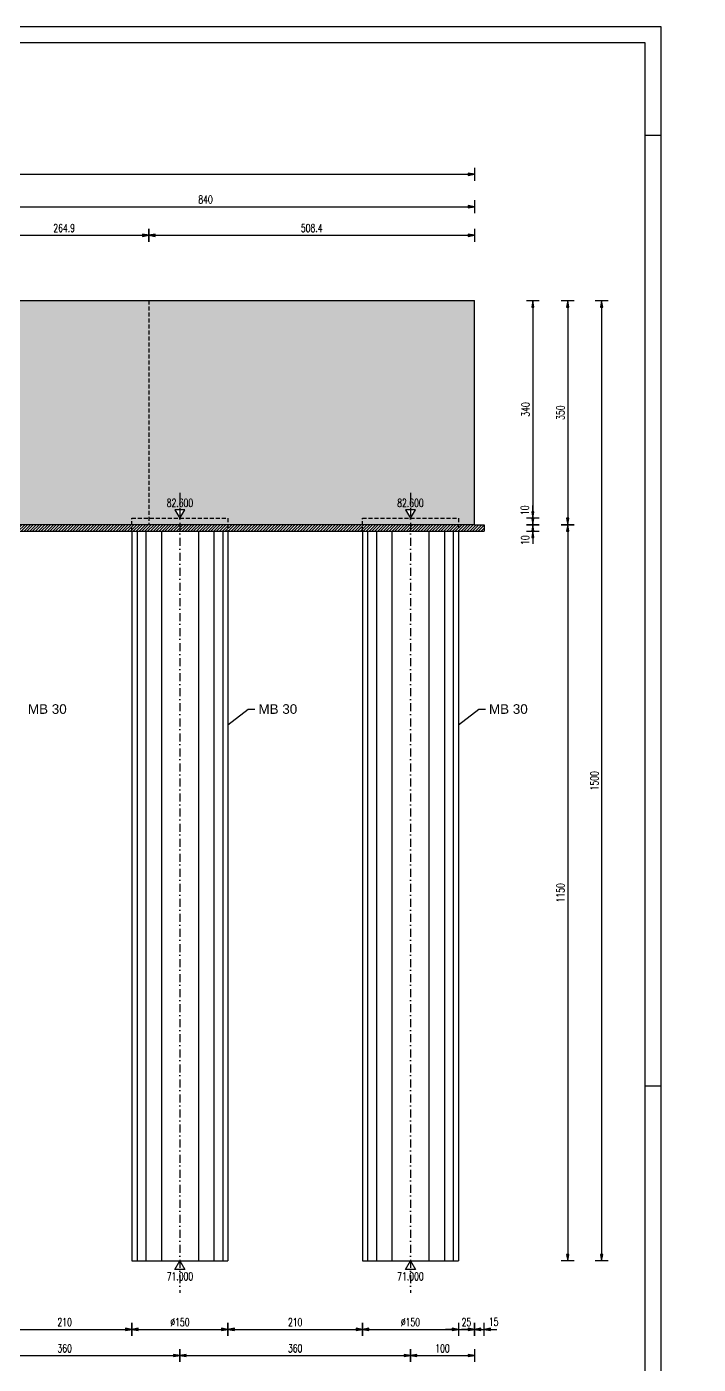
# Model space of a CAD drawing. Extents: x 729 to 13755, y 65128 to 68267.
# Drawn here: x 7744 to 8793, y 66178 to 68267 of the extents above; entities that cross this region are included whole.
import ezdxf
from ezdxf.enums import TextEntityAlignment as Align

# ---------------------------------------------------------------- set-up
doc = ezdxf.new("R2010")
doc.units = 0
doc.header["$LTSCALE"] = 50
doc.header["$PDMODE"] = 34
doc.header["$PDSIZE"] = 5
doc.linetypes.add('CENTER', pattern=[0.47, 0.25, -0.1, 0.02, -0.1])
doc.linetypes.add('HIDDEN2', pattern=[0.1875, 0.125, -0.0625])
doc.layers.get('DEFPOINTS').update_dxf_attribs({"linetype": 'CONTINUOUS'})
for name, color, linetype in [('BETON', 7, 'CONTINUOUS'), ('BETON tan', 40, 'CONTINUOUS'), ('FILE', 8, 'CONTINUOUS'), ('KOTE', 4, 'CONTINUOUS'), ('NEVIDLJIVO', 9, 'HIDDEN2'), ('OSI', 2, 'CENTER'), ('POM', 9, 'CONTINUOUS'), ('TANKO', 8, 'CONTINUOUS'), ('TEKST', 7, 'CONTINUOUS')]:
    doc.layers.add(name, color=color, linetype=linetype)
doc.styles.add('KOTE', font='romans.shx', dxfattribs={"width": 0.7})
doc.styles.add('NASLOV', font='ARIAL.TTF')
doc.dimstyles.new('M50', dxfattribs={"dimscale": 100, "dimtxt": 0.125, "dimasz": 0.1, "dimexe": 0.4, "dimexo": 2, "dimgap": 0.05, "dimtad": 1, "dimdec": 1, "dimrnd": 0.01, "dimdsep": 46, "dimtxsty": 'KOTE', "dimblk1": 'S', "dimblk2": 'S', "dimsah": 1, "dimcen": 0.4, "dimdle": 0.4, "dimse1": 1, "dimse2": 1, "dimclrd": 8, "dimclre": 251, "dimclrt": 4, "dimadec": 0, "dimazin": 0, "dimtfac": 1, "dimtdec": 1, "dimtmove": 2, "dimatfit": 3, "dimldrblk": 'S', "dimfxl": 0, "dimtvp": 1, "dimtolj": 1, "dimtzin": 4, "dimarcsym": 0})

# ---------------------------------------------------------------- blocks, each defined once
blk = doc.blocks.new('S')
at = {"layer": 'KOTE', "color": 9}
blk.add_line((0, 1), (0, -1), dxfattribs=at)
blk.add_lwpolyline([(-1, 0.17), (-1, -0.17), (0, 0)], close=True, dxfattribs=at)
at = {"layer": 'KOTE', "color": 9, "linetype": 'ByBlock'}
blk.add_solid([(-1, 0.17), (-1, -0.17), (0, 0)], dxfattribs=at)
blk = doc.blocks.new('*D1166')
at = {"layer": 'BETON tan', "color": 8, "lineweight": -2}
for p, q in [((9356.7, 67561.2), (9356.7, 67571.2)), ((9356.7, 67551.2), (9356.7, 67525.2)), ((9356.7, 67515.2), (9356.7, 67505.2))]:
    blk.add_line(p, q, dxfattribs=at)
at = {"layer": 'DEFPOINTS', "color": 0}
for p in [(9393.2, 67551.2), (9356.7, 67525.2), (9393.2, 67525.2), (3893.9, 67489.4), (5843.9, 67489.4), (5843.9, 66104.6)]:
    blk.add_point(p, dxfattribs=at)
at = {"layer": 'KOTE', "color": 8, "lineweight": -2}
blk.add_line((3903.9, 66104.6), (5833.9, 66104.6), dxfattribs=at)
at = {"layer": 'BETON tan', "color": 8, "lineweight": -2, "xscale": 10, "yscale": 10, "zscale": 10}
for p, rotation in [((9356.7, 67551.2), 270), ((9356.7, 67525.2), 90)]:
    blk.add_blockref('S', p, dxfattribs=dict(at, rotation=rotation))
at = {"layer": 'KOTE', "color": 8, "lineweight": -2, "xscale": 10, "yscale": 10, "zscale": 10, "rotation": 180}
blk.add_blockref('S', (3893.9, 66104.6), dxfattribs=at)
at = {"layer": 'KOTE', "color": 8, "lineweight": -2, "xscale": 10, "yscale": 10, "zscale": 10}
blk.add_blockref('S', (5843.9, 66104.6), dxfattribs=at)
at = {"layer": 'BETON tan', "color": 4, "insert": (9345.5, 67538.2), "char_height": 12.5, "attachment_point": 5, "rotation": 90, "style": 'KOTE'}
blk.add_mtext('\\A1;26', dxfattribs=at)
at = {"layer": 'KOTE', "color": 4, "insert": (4868.9, 66115.8), "char_height": 12.5, "attachment_point": 5, "style": 'KOTE'}
blk.add_mtext('\\A1;1950', dxfattribs=at)
blk = doc.blocks.new('*D1168')
at = {"layer": 'BETON tan', "color": 8, "lineweight": -2}
for p, q in [((9883.2, 67561.2), (9883.2, 67571.2)), ((9883.2, 67551.2), (9883.2, 67525.2)), ((9883.2, 67515.2), (9883.2, 67505.2))]:
    blk.add_line(p, q, dxfattribs=at)
at = {"layer": 'DEFPOINTS', "color": 0}
for p in [(9883.2, 67551.2), (9883.2, 67525.2), (9883.2, 67525.2), (2460.8, 67128.8, 0), (2460.8, 67096.7), (2465.8, 66986.8, 0)]:
    blk.add_point(p, dxfattribs=at)
at = {"layer": 'KOTE', "color": 8, "lineweight": -2}
for p, q in [((2450.8, 67096.7), (2440.8, 67096.7)), ((2465.8, 67096.7), (2460.8, 67096.7)), ((2475.8, 67096.7), (2485.8, 67096.7))]:
    blk.add_line(p, q, dxfattribs=at)
at = {"layer": 'BETON tan', "color": 8, "lineweight": -2, "xscale": 10, "yscale": 10, "zscale": 10}
for p, rotation in [((9883.2, 67551.2), 270), ((9883.2, 67525.2), 90)]:
    blk.add_blockref('S', p, dxfattribs=dict(at, rotation=rotation))
at = {"layer": 'KOTE', "color": 8, "lineweight": -2, "xscale": 10, "yscale": 10, "zscale": 10}
for p, rotation in [((2460.8, 67096.7), 359.999999999974), ((2465.8, 67096.7), 179.9999999999739)]:
    blk.add_blockref('S', p, dxfattribs=dict(at, rotation=rotation))
at = {"layer": 'BETON tan', "color": 4, "insert": (9872, 67538.2), "char_height": 12.5, "attachment_point": 5, "rotation": 90, "style": 'KOTE'}
blk.add_mtext('\\A1;26', dxfattribs=at)
at = {"layer": 'KOTE', "color": 4, "insert": (2453.3, 67112.9), "char_height": 12.5, "attachment_point": 5, "style": 'KOTE'}
blk.add_mtext('\\A1;5', dxfattribs=at)
blk = doc.blocks.new('*D1169')
at = {"layer": 'BETON tan', "color": 8, "lineweight": -2}
for p, q in [((9473.2, 67561.2), (9473.2, 67571.2)), ((9473.2, 67551.2), (9473.2, 67525.2)), ((9473.2, 67515.2), (9473.2, 67505.2))]:
    blk.add_line(p, q, dxfattribs=at)
at = {"layer": 'DEFPOINTS', "color": 0}
for p in [(9473.2, 67551.2), (9473.2, 67525.2), (9473.2, 67525.2), (2465.8, 66368.8, 0), (2460.8, 66258.9), (2460.8, 66226.8, 0)]:
    blk.add_point(p, dxfattribs=at)
at = {"layer": 'KOTE', "color": 8, "lineweight": -2}
for p, q in [((2450.8, 66258.9), (2440.8, 66258.9)), ((2465.8, 66258.9), (2460.8, 66258.9)), ((2475.8, 66258.9), (2485.8, 66258.9))]:
    blk.add_line(p, q, dxfattribs=at)
at = {"layer": 'BETON tan', "color": 8, "lineweight": -2, "xscale": 10, "yscale": 10, "zscale": 10}
for p, rotation in [((9473.2, 67551.2), 270), ((9473.2, 67525.2), 90)]:
    blk.add_blockref('S', p, dxfattribs=dict(at, rotation=rotation))
at = {"layer": 'KOTE', "color": 8, "lineweight": -2, "xscale": 10, "yscale": 10, "zscale": 10}
blk.add_blockref('S', (2460.8, 66258.9), dxfattribs=at)
at = {"layer": 'KOTE', "color": 8, "lineweight": -2, "xscale": 10, "yscale": 10, "zscale": 10, "rotation": 180}
blk.add_blockref('S', (2465.8, 66258.9), dxfattribs=at)
at = {"layer": 'BETON tan', "color": 4, "insert": (9462, 67538.2), "char_height": 12.5, "attachment_point": 5, "rotation": 90, "style": 'KOTE'}
blk.add_mtext('\\A1;26', dxfattribs=at)
at = {"layer": 'KOTE', "color": 4, "insert": (2453.3, 66270.5), "char_height": 12.5, "attachment_point": 5, "style": 'KOTE'}
blk.add_mtext('\\A1;5', dxfattribs=at)
blk = doc.blocks.new('*D1170')
at = {"layer": 'BETON tan', "color": 8, "lineweight": -2}
for p, q in [((11438.1, 67561.2), (11438.1, 67571.2)), ((11438.1, 67551.2), (11438.1, 67525.2)), ((11438.1, 67515.2), (11438.1, 67505.2))]:
    blk.add_line(p, q, dxfattribs=at)
at = {"layer": 'DEFPOINTS', "color": 0}
for p in [(11438.1, 67551.2), (11438.1, 67525.2), (11438.1, 67525.2), (4328.9, 66289.4, 0), (4343.9, 66289.4, 0), (4343.9, 66272.1)]:
    blk.add_point(p, dxfattribs=at)
at = {"layer": 'TANKO', "color": 8, "lineweight": -2}
for p, q in [((4318.9, 66272.1), (4308.9, 66272.1)), ((4328.9, 66272.1), (4343.9, 66272.1)), ((4353.9, 66272.1), (4363.9, 66272.1))]:
    blk.add_line(p, q, dxfattribs=at)
at = {"layer": 'BETON tan', "color": 8, "lineweight": -2, "xscale": 10, "yscale": 10, "zscale": 10}
for p, rotation in [((11438.1, 67551.2), 270), ((11438.1, 67525.2), 90)]:
    blk.add_blockref('S', p, dxfattribs=dict(at, rotation=rotation))
at = {"layer": 'TANKO', "color": 8, "lineweight": -2, "xscale": 10, "yscale": 10, "zscale": 10}
blk.add_blockref('S', (4328.9, 66272.1), dxfattribs=at)
at = {"layer": 'TANKO', "color": 8, "lineweight": -2, "xscale": 10, "yscale": 10, "zscale": 10, "rotation": 180}
blk.add_blockref('S', (4343.9, 66272.1), dxfattribs=at)
at = {"layer": 'BETON tan', "color": 4, "insert": (11426.8, 67538.2), "char_height": 12.5, "attachment_point": 5, "rotation": 90, "style": 'KOTE'}
blk.add_mtext('\\A1;26', dxfattribs=at)
at = {"layer": 'TANKO', "color": 4, "insert": (4308.7, 66287.2), "char_height": 12.5, "attachment_point": 5, "style": 'KOTE'}
blk.add_mtext('\\A1;15', dxfattribs=at)
blk = doc.blocks.new('*D1192')
at = {"layer": 'DEFPOINTS', "color": 0}
for p in [(8443.5, 68036.7), (6403.5, 67839.4), (8443.5, 67839.4)]:
    blk.add_point(p, dxfattribs=at)
at = {"layer": 'POM', "color": 8, "lineweight": -2}
blk.add_line((6413.5, 68036.7), (8433.5, 68036.7), dxfattribs=at)
at = {"layer": 'POM', "color": 8, "lineweight": -2, "xscale": 10, "yscale": 10, "zscale": 10, "rotation": 180}
blk.add_blockref('S', (6403.5, 68036.7), dxfattribs=at)
at = {"layer": 'POM', "color": 8, "lineweight": -2, "xscale": 10, "yscale": 10, "zscale": 10}
blk.add_blockref('S', (8443.5, 68036.7), dxfattribs=at)
at = {"layer": 'POM', "color": 4, "insert": (7423.5, 68047.9), "char_height": 12.5, "attachment_point": 5, "style": 'KOTE'}
blk.add_mtext('\\A1;2040', dxfattribs=at)
blk = doc.blocks.new('*D1201')
at = {"layer": 'DEFPOINTS', "color": 0}
for p in [(8443.5, 67986.1), (7603.5, 67839.4, 0), (8443.5, 67839.4, 0)]:
    blk.add_point(p, dxfattribs=at)
at = {"layer": 'TANKO', "color": 8, "lineweight": -2}
blk.add_line((7613.5, 67986.1), (8433.5, 67986.1), dxfattribs=at)
at = {"layer": 'TANKO', "color": 8, "lineweight": -2, "xscale": 10, "yscale": 10, "zscale": 10, "rotation": 180}
blk.add_blockref('S', (7603.5, 67986.1), dxfattribs=at)
at = {"layer": 'TANKO', "color": 8, "lineweight": -2, "xscale": 10, "yscale": 10, "zscale": 10}
blk.add_blockref('S', (8443.5, 67986.1), dxfattribs=at)
at = {"layer": 'TANKO', "color": 4, "insert": (8023.5, 67997.4), "char_height": 12.5, "attachment_point": 5, "style": 'KOTE'}
blk.add_mtext('\\A1;840', dxfattribs=at)
blk = doc.blocks.new('*D1202')
at = {"layer": 'BETON tan', "color": 8, "lineweight": -2}
blk.add_line((7945.1, 67941.5), (8433.5, 67941.5), dxfattribs=at)
at = {"layer": 'DEFPOINTS', "color": 0}
for p in [(8443.5, 67941.5), (7935.1, 67839.4, 0), (8443.5, 67839.4, 0)]:
    blk.add_point(p, dxfattribs=at)
at = {"layer": 'BETON tan', "color": 8, "lineweight": -2, "xscale": 10, "yscale": 10, "zscale": 10, "rotation": 180}
blk.add_blockref('S', (7935.1, 67941.5), dxfattribs=at)
at = {"layer": 'BETON tan', "color": 8, "lineweight": -2, "xscale": 10, "yscale": 10, "zscale": 10}
blk.add_blockref('S', (8443.5, 67941.5), dxfattribs=at)
at = {"layer": 'BETON tan', "color": 4, "insert": (8189.3, 67952.8), "char_height": 12.5, "attachment_point": 5, "style": 'KOTE'}
blk.add_mtext('\\A1;508.4', dxfattribs=at)
blk = doc.blocks.new('*D1204')
at = {"layer": 'BETON tan', "color": 8, "lineweight": -2}
blk.add_line((7680.2, 67941.5), (7925.1, 67941.5), dxfattribs=at)
at = {"layer": 'DEFPOINTS', "color": 0}
for p in [(7935.1, 67941.5), (7670.2, 67839.4), (7935.1, 67839.4)]:
    blk.add_point(p, dxfattribs=at)
at = {"layer": 'BETON tan', "color": 8, "lineweight": -2, "xscale": 10, "yscale": 10, "zscale": 10, "rotation": 180}
blk.add_blockref('S', (7670.2, 67941.5), dxfattribs=at)
at = {"layer": 'BETON tan', "color": 8, "lineweight": -2, "xscale": 10, "yscale": 10, "zscale": 10}
blk.add_blockref('S', (7935.1, 67941.5), dxfattribs=at)
at = {"layer": 'BETON tan', "color": 4, "insert": (7802.7, 67952.8), "char_height": 12.5, "attachment_point": 5, "style": 'KOTE'}
blk.add_mtext('\\A1;264.9', dxfattribs=at)
blk = doc.blocks.new('*D1207')
at = {"layer": 'DEFPOINTS', "color": 0}
for p in [(8443.5, 67839.4), (8418.5, 67499.4, 0), (8534.6, 67499.4)]:
    blk.add_point(p, dxfattribs=at)
at = {"layer": 'POM', "color": 8, "lineweight": -2}
blk.add_line((8534.6, 67829.4), (8534.6, 67509.4), dxfattribs=at)
at = {"layer": 'POM', "color": 8, "lineweight": -2, "xscale": 10, "yscale": 10, "zscale": 10}
for p, rotation in [((8534.6, 67839.4), 90), ((8534.6, 67499.4), 270)]:
    blk.add_blockref('S', p, dxfattribs=dict(at, rotation=rotation))
at = {"layer": 'POM', "color": 4, "insert": (8523.3, 67669.4), "char_height": 12.5, "attachment_point": 5, "rotation": 90, "style": 'KOTE'}
blk.add_mtext('\\A1;340', dxfattribs=at)
blk = doc.blocks.new('*D1208')
at = {"layer": 'DEFPOINTS', "color": 0}
for p in [(8418.5, 67499.4, 0), (8458.5, 67489.4), (8534.6, 67489.4)]:
    blk.add_point(p, dxfattribs=at)
at = {"layer": 'TANKO', "color": 8, "lineweight": -2}
for p, q in [((8534.6, 67509.4), (8534.6, 67519.4)), ((8534.6, 67499.4), (8534.6, 67489.4)), ((8534.6, 67479.4), (8534.6, 67469.4))]:
    blk.add_line(p, q, dxfattribs=at)
at = {"layer": 'TANKO', "color": 8, "lineweight": -2, "xscale": 10, "yscale": 10, "zscale": 10}
for p, rotation in [((8534.6, 67499.4), 270), ((8534.6, 67489.4), 90)]:
    blk.add_blockref('S', p, dxfattribs=dict(at, rotation=rotation))
at = {"layer": 'TANKO', "color": 4, "insert": (8522.2, 67511.9), "char_height": 12.5, "attachment_point": 5, "rotation": 90, "style": 'KOTE'}
blk.add_mtext('\\A1;10', dxfattribs=at)
blk = doc.blocks.new('*D1209')
at = {"layer": 'DEFPOINTS', "color": 0}
for p in [(8443.5, 67839.4), (8458.5, 67489.4), (8589.1, 67489.4)]:
    blk.add_point(p, dxfattribs=at)
at = {"layer": 'TANKO', "color": 8, "lineweight": -2}
blk.add_line((8589.1, 67829.4), (8589.1, 67499.4), dxfattribs=at)
at = {"layer": 'TANKO', "color": 8, "lineweight": -2, "xscale": 10, "yscale": 10, "zscale": 10}
for p, rotation in [((8589.1, 67839.4), 90), ((8589.1, 67489.4), 270)]:
    blk.add_blockref('S', p, dxfattribs=dict(at, rotation=rotation))
at = {"layer": 'TANKO', "color": 4, "insert": (8577.9, 67664.4), "char_height": 12.5, "attachment_point": 5, "rotation": 90, "style": 'KOTE'}
blk.add_mtext('\\A1;350', dxfattribs=at)
blk = doc.blocks.new('*D1210')
at = {"layer": 'DEFPOINTS', "color": 0}
for p in [(8458.5, 67489.4), (8418.5, 66339.4, 0), (8589.1, 66339.4)]:
    blk.add_point(p, dxfattribs=at)
at = {"layer": 'TANKO', "color": 8, "lineweight": -2}
blk.add_line((8589.1, 67479.4), (8589.1, 66349.4), dxfattribs=at)
at = {"layer": 'TANKO', "color": 8, "lineweight": -2, "xscale": 10, "yscale": 10, "zscale": 10}
for p, rotation in [((8589.1, 67489.4), 90), ((8589.1, 66339.4), 270)]:
    blk.add_blockref('S', p, dxfattribs=dict(at, rotation=rotation))
at = {"layer": 'TANKO', "color": 4, "insert": (8577.9, 66914.4), "char_height": 12.5, "attachment_point": 5, "rotation": 90, "style": 'KOTE'}
blk.add_mtext('\\A1;1150', dxfattribs=at)
blk = doc.blocks.new('*D1211')
at = {"layer": 'DEFPOINTS', "color": 0}
for p in [(8443.5, 67839.4), (8418.5, 66339.4, 0), (8642.1, 66339.4)]:
    blk.add_point(p, dxfattribs=at)
at = {"layer": 'TANKO', "color": 8, "lineweight": -2}
blk.add_line((8642.1, 67829.4), (8642.1, 66349.4), dxfattribs=at)
at = {"layer": 'TANKO', "color": 8, "lineweight": -2, "xscale": 10, "yscale": 10, "zscale": 10}
for p, rotation in [((8642.1, 67839.4), 90), ((8642.1, 66339.4), 270)]:
    blk.add_blockref('S', p, dxfattribs=dict(at, rotation=rotation))
at = {"layer": 'TANKO', "color": 4, "insert": (8630.9, 67089.4), "char_height": 12.5, "attachment_point": 5, "rotation": 90, "style": 'KOTE'}
blk.add_mtext('\\A1;1500', dxfattribs=at)
blk = doc.blocks.new('*D1212')
at = {"layer": 'DEFPOINTS', "color": 0}
for p in [(8458.5, 67489.4), (8458.5, 67479.4), (8534.6, 67479.4)]:
    blk.add_point(p, dxfattribs=at)
at = {"layer": 'TANKO', "color": 8, "lineweight": -2}
for p, q in [((8534.6, 67499.4), (8534.6, 67509.4)), ((8534.6, 67489.4), (8534.6, 67479.4)), ((8534.6, 67469.4), (8534.6, 67459.4))]:
    blk.add_line(p, q, dxfattribs=at)
at = {"layer": 'TANKO', "color": 8, "lineweight": -2, "xscale": 10, "yscale": 10, "zscale": 10}
for p, rotation in [((8534.6, 67489.4), 270), ((8534.6, 67479.4), 90)]:
    blk.add_blockref('S', p, dxfattribs=dict(at, rotation=rotation))
at = {"layer": 'TANKO', "color": 4, "insert": (8522.7, 67465.3), "char_height": 12.5, "attachment_point": 5, "rotation": 90, "style": 'KOTE'}
blk.add_mtext('\\A1;10', dxfattribs=at)
blk = doc.blocks.new('*D1228')
at = {"layer": 'DEFPOINTS', "color": 0}
for p in [(7698.5, 66339.4, 0), (7908.5, 66339.4, 0), (7908.5, 66232.5)]:
    blk.add_point(p, dxfattribs=at)
at = {"layer": 'TANKO', "color": 8, "lineweight": -2}
blk.add_line((7708.5, 66232.5), (7898.5, 66232.5), dxfattribs=at)
at = {"layer": 'TANKO', "color": 8, "lineweight": -2, "xscale": 10, "yscale": 10, "zscale": 10, "rotation": 180}
blk.add_blockref('S', (7698.5, 66232.5), dxfattribs=at)
at = {"layer": 'TANKO', "color": 8, "lineweight": -2, "xscale": 10, "yscale": 10, "zscale": 10}
blk.add_blockref('S', (7908.5, 66232.5), dxfattribs=at)
at = {"layer": 'TANKO', "color": 4, "insert": (7803.5, 66243.8), "char_height": 12.5, "attachment_point": 5, "style": 'KOTE'}
blk.add_mtext('\\A1;210', dxfattribs=at)
blk = doc.blocks.new('*D1229')
at = {"layer": 'DEFPOINTS', "color": 0}
for p in [(7908.5, 66339.4, 0), (8058.5, 66339.4, 0), (8058.5, 66232.5)]:
    blk.add_point(p, dxfattribs=at)
at = {"layer": 'TANKO', "color": 8, "lineweight": -2}
blk.add_line((7918.5, 66232.5), (8048.5, 66232.5), dxfattribs=at)
at = {"layer": 'TANKO', "color": 8, "lineweight": -2, "xscale": 10, "yscale": 10, "zscale": 10, "rotation": 180}
blk.add_blockref('S', (7908.5, 66232.5), dxfattribs=at)
at = {"layer": 'TANKO', "color": 8, "lineweight": -2, "xscale": 10, "yscale": 10, "zscale": 10}
blk.add_blockref('S', (8058.5, 66232.5), dxfattribs=at)
at = {"layer": 'TANKO', "color": 4, "insert": (7983.5, 66243.8), "char_height": 12.5, "attachment_point": 5, "style": 'KOTE'}
blk.add_mtext('\\A1;%%c150', dxfattribs=at)
blk = doc.blocks.new('*D1230')
at = {"layer": 'DEFPOINTS', "color": 0}
for p in [(8058.5, 66339.4, 0), (8268.5, 66339.4, 0), (8268.5, 66232.5)]:
    blk.add_point(p, dxfattribs=at)
at = {"layer": 'TANKO', "color": 8, "lineweight": -2}
blk.add_line((8068.5, 66232.5), (8258.5, 66232.5), dxfattribs=at)
at = {"layer": 'TANKO', "color": 8, "lineweight": -2, "xscale": 10, "yscale": 10, "zscale": 10, "rotation": 180}
blk.add_blockref('S', (8058.5, 66232.5), dxfattribs=at)
at = {"layer": 'TANKO', "color": 8, "lineweight": -2, "xscale": 10, "yscale": 10, "zscale": 10}
blk.add_blockref('S', (8268.5, 66232.5), dxfattribs=at)
at = {"layer": 'TANKO', "color": 4, "insert": (8163.5, 66243.8), "char_height": 12.5, "attachment_point": 5, "style": 'KOTE'}
blk.add_mtext('\\A1;210', dxfattribs=at)
blk = doc.blocks.new('*D1231')
at = {"layer": 'DEFPOINTS', "color": 0}
for p in [(8268.5, 66339.4, 0), (8418.5, 66339.4, 0), (8418.5, 66232.5)]:
    blk.add_point(p, dxfattribs=at)
at = {"layer": 'TANKO', "color": 8, "lineweight": -2}
blk.add_line((8278.5, 66232.5), (8408.5, 66232.5), dxfattribs=at)
at = {"layer": 'TANKO', "color": 8, "lineweight": -2, "xscale": 10, "yscale": 10, "zscale": 10, "rotation": 180}
blk.add_blockref('S', (8268.5, 66232.5), dxfattribs=at)
at = {"layer": 'TANKO', "color": 8, "lineweight": -2, "xscale": 10, "yscale": 10, "zscale": 10}
blk.add_blockref('S', (8418.5, 66232.5), dxfattribs=at)
at = {"layer": 'TANKO', "color": 4, "insert": (8343.5, 66243.8), "char_height": 12.5, "attachment_point": 5, "style": 'KOTE'}
blk.add_mtext('\\A1;%%c150', dxfattribs=at)
blk = doc.blocks.new('*D1232')
at = {"layer": 'DEFPOINTS', "color": 0}
for p in [(8443.5, 67489.4), (8418.5, 66339.4, 0), (8443.5, 66232.5)]:
    blk.add_point(p, dxfattribs=at)
at = {"layer": 'TANKO', "color": 8, "lineweight": -2}
for p, q in [((8408.5, 66232.5), (8398.5, 66232.5)), ((8418.5, 66232.5), (8443.5, 66232.5)), ((8453.5, 66232.5), (8463.5, 66232.5))]:
    blk.add_line(p, q, dxfattribs=at)
at = {"layer": 'TANKO', "color": 8, "lineweight": -2, "xscale": 10, "yscale": 10, "zscale": 10}
blk.add_blockref('S', (8418.5, 66232.5), dxfattribs=at)
at = {"layer": 'TANKO', "color": 8, "lineweight": -2, "xscale": 10, "yscale": 10, "zscale": 10, "rotation": 180}
blk.add_blockref('S', (8443.5, 66232.5), dxfattribs=at)
at = {"layer": 'TANKO', "color": 4, "insert": (8431, 66243.8), "char_height": 12.5, "attachment_point": 5, "style": 'KOTE'}
blk.add_mtext('\\A1;25', dxfattribs=at)
blk = doc.blocks.new('*D1233')
at = {"layer": 'DEFPOINTS', "color": 0}
for p in [(8443.5, 67489.4), (8458.5, 67479.4), (8458.5, 66232.5)]:
    blk.add_point(p, dxfattribs=at)
at = {"layer": 'TANKO', "color": 8, "lineweight": -2}
for p, q in [((8433.5, 66232.5), (8423.5, 66232.5)), ((8443.5, 66232.5), (8458.5, 66232.5)), ((8468.5, 66232.5), (8478.5, 66232.5))]:
    blk.add_line(p, q, dxfattribs=at)
at = {"layer": 'TANKO', "color": 8, "lineweight": -2, "xscale": 10, "yscale": 10, "zscale": 10}
blk.add_blockref('S', (8443.5, 66232.5), dxfattribs=at)
at = {"layer": 'TANKO', "color": 8, "lineweight": -2, "xscale": 10, "yscale": 10, "zscale": 10, "rotation": 180}
blk.add_blockref('S', (8458.5, 66232.5), dxfattribs=at)
at = {"layer": 'TANKO', "color": 4, "insert": (8473.5, 66244.4), "char_height": 12.5, "attachment_point": 5, "style": 'KOTE'}
blk.add_mtext('\\A1;15', dxfattribs=at)
blk = doc.blocks.new('*D1238')
at = {"layer": 'DEFPOINTS', "color": 0}
for p in [(7623.5, 66289.4, 0), (7983.5, 66289.4, 0), (7983.5, 66191.7)]:
    blk.add_point(p, dxfattribs=at)
at = {"layer": 'TANKO', "color": 8, "lineweight": -2}
blk.add_line((7633.5, 66191.7), (7973.5, 66191.7), dxfattribs=at)
at = {"layer": 'TANKO', "color": 8, "lineweight": -2, "xscale": 10, "yscale": 10, "zscale": 10, "rotation": 180}
blk.add_blockref('S', (7623.5, 66191.7), dxfattribs=at)
at = {"layer": 'TANKO', "color": 8, "lineweight": -2, "xscale": 10, "yscale": 10, "zscale": 10}
blk.add_blockref('S', (7983.5, 66191.7), dxfattribs=at)
at = {"layer": 'TANKO', "color": 4, "insert": (7803.5, 66202.9), "char_height": 12.5, "attachment_point": 5, "style": 'KOTE'}
blk.add_mtext('\\A1;360', dxfattribs=at)
blk = doc.blocks.new('*D1239')
at = {"layer": 'DEFPOINTS', "color": 0}
for p in [(7983.5, 66289.4, 0), (8343.5, 66289.4, 0), (8343.5, 66191.7)]:
    blk.add_point(p, dxfattribs=at)
at = {"layer": 'TANKO', "color": 8, "lineweight": -2}
blk.add_line((7993.5, 66191.7), (8333.5, 66191.7), dxfattribs=at)
at = {"layer": 'TANKO', "color": 8, "lineweight": -2, "xscale": 10, "yscale": 10, "zscale": 10, "rotation": 180}
blk.add_blockref('S', (7983.5, 66191.7), dxfattribs=at)
at = {"layer": 'TANKO', "color": 8, "lineweight": -2, "xscale": 10, "yscale": 10, "zscale": 10}
blk.add_blockref('S', (8343.5, 66191.7), dxfattribs=at)
at = {"layer": 'TANKO', "color": 4, "insert": (8163.5, 66202.9), "char_height": 12.5, "attachment_point": 5, "style": 'KOTE'}
blk.add_mtext('\\A1;360', dxfattribs=at)
blk = doc.blocks.new('*D1240')
at = {"layer": 'DEFPOINTS', "color": 0}
for p in [(8443.5, 67489.4), (8343.5, 66289.4, 0), (8443.5, 66191.7)]:
    blk.add_point(p, dxfattribs=at)
at = {"layer": 'TANKO', "color": 8, "lineweight": -2}
blk.add_line((8353.5, 66191.7), (8433.5, 66191.7), dxfattribs=at)
at = {"layer": 'TANKO', "color": 8, "lineweight": -2, "xscale": 10, "yscale": 10, "zscale": 10, "rotation": 180}
blk.add_blockref('S', (8343.5, 66191.7), dxfattribs=at)
at = {"layer": 'TANKO', "color": 8, "lineweight": -2, "xscale": 10, "yscale": 10, "zscale": 10}
blk.add_blockref('S', (8443.5, 66191.7), dxfattribs=at)
at = {"layer": 'TANKO', "color": 4, "insert": (8393.5, 66202.9), "char_height": 12.5, "attachment_point": 5, "style": 'KOTE'}
blk.add_mtext('\\A1;100', dxfattribs=at)
blk = doc.blocks.new('*D1241')
at = {"layer": 'DEFPOINTS', "color": 0}
for p in [(6403.5, 67489.4), (8443.5, 67489.4), (8443.5, 66104.6)]:
    blk.add_point(p, dxfattribs=at)
at = {"layer": 'TANKO', "color": 8, "lineweight": -2}
blk.add_line((6413.5, 66104.6), (8433.5, 66104.6), dxfattribs=at)
at = {"layer": 'TANKO', "color": 8, "lineweight": -2, "xscale": 10, "yscale": 10, "zscale": 10, "rotation": 180}
blk.add_blockref('S', (6403.5, 66104.6), dxfattribs=at)
at = {"layer": 'TANKO', "color": 8, "lineweight": -2, "xscale": 10, "yscale": 10, "zscale": 10}
blk.add_blockref('S', (8443.5, 66104.6), dxfattribs=at)
at = {"layer": 'TANKO', "color": 4, "insert": (7423.5, 66115.8), "char_height": 12.5, "attachment_point": 5, "style": 'KOTE'}
blk.add_mtext('\\A1;2040', dxfattribs=at)
blk = doc.blocks.new('*D1243')
at = {"layer": 'DEFPOINTS', "color": 0}
for p in [(8443.5, 67489.4), (7423.5, 67429.4), (8443.5, 66148.1)]:
    blk.add_point(p, dxfattribs=at)
at = {"layer": 'TANKO', "color": 8, "lineweight": -2}
blk.add_line((7433.5, 66148.1), (8433.5, 66148.1), dxfattribs=at)
at = {"layer": 'TANKO', "color": 8, "lineweight": -2, "xscale": 10, "yscale": 10, "zscale": 10, "rotation": 180}
blk.add_blockref('S', (7423.5, 66148.1), dxfattribs=at)
at = {"layer": 'TANKO', "color": 8, "lineweight": -2, "xscale": 10, "yscale": 10, "zscale": 10}
blk.add_blockref('S', (8443.5, 66148.1), dxfattribs=at)
at = {"layer": 'TANKO', "color": 4, "insert": (7933.5, 66159.4), "char_height": 12.5, "attachment_point": 5, "style": 'KOTE'}
blk.add_mtext('\\A1;1020', dxfattribs=at)
blk = doc.blocks.new('dKOT')
at = {"layer": 'TANKO'}
blk.add_lwpolyline([(0, 0), (0.155, -0.268), (-0.155, -0.268)], close=True, dxfattribs=at)
at = {"layer": 'KOTE', "style": 'KOTE', "width": 0.7}
blk.add_attdef('KOTA', text='', height=0.25, dxfattribs=at).set_placement((0, -0.482), align=Align.MIDDLE)
blk = doc.blocks.new('GKOT')
at = {"layer": 'TANKO'}
blk.add_lwpolyline([(0, 0), (0.155, 0.268), (-0.155, 0.268)], close=True, dxfattribs=at)
at = {"layer": 'KOTE', "style": 'KOTE', "width": 0.7}
blk.add_attdef('KOTA', text='', height=0.25, dxfattribs=at).set_placement((0, 0.482), align=Align.MIDDLE)

msp = doc.modelspace()

# ---------------------------------------------------------------- hatches: boundary and pattern name
at = {"layer": 'BETON tan'}
h = msp.add_hatch(dxfattribs=at)
h.set_pattern_fill('DOTS', color=256, scale=2, style=0)
h.paths.add_polyline_path([(7494.11, 67839.42), (7768.01, 67839.42), (7768.01, 67489.42), (7494.11, 67489.42)])
edge = h.paths.add_edge_path(flags=16)
edge.add_line((7623.53, 67499.42), (7631.26, 67512.81))
edge.add_line((7631.26, 67512.81), (7615.79, 67512.81))
h.paths.add_polyline_path([(7598.74, 67514.14), (7648.32, 67514.14), (7648.32, 67532.89), (7598.74, 67532.89)], flags=24)
h = msp.add_hatch(dxfattribs=at)
h.set_pattern_fill('DOTS', color=256, scale=2, style=0)
edge = h.paths.add_edge_path(flags=16)
edge.add_line((7983.53, 67499.42), (7991.26, 67512.81))
edge.add_line((7991.26, 67512.81), (7975.79, 67512.81))
h.paths.add_polyline_path([(7958.74, 67514.14), (8008.32, 67514.14), (8008.32, 67532.89), (7958.74, 67532.89)], flags=24)
h.paths.add_polyline_path([(7768.01, 67839.42), (8041.91, 67839.42), (8041.91, 67489.42), (7768.01, 67489.42)])
h = msp.add_hatch(dxfattribs=at)
h.set_pattern_fill('DOTS', color=256, scale=2, style=0)
h.paths.add_polyline_path([(8041.91, 67839.42), (8293.36, 67839.42), (8293.36, 67489.42), (8041.91, 67489.42)])
h = msp.add_hatch(dxfattribs=at)
h.set_pattern_fill('DOTS', color=256, scale=2, style=0)
h.paths.add_polyline_path([(8293.36, 67839.42), (8443.53, 67839.42), (8443.53, 67489.42), (8293.36, 67489.42)])
edge = h.paths.add_edge_path(flags=16)
edge.add_line((8343.53, 67499.42), (8351.26, 67512.81))
edge.add_line((8351.26, 67512.81), (8335.79, 67512.81))
h.paths.add_polyline_path([(8318.74, 67514.14), (8368.32, 67514.14), (8368.32, 67532.89), (8318.74, 67532.89)], flags=24)
at = {"layer": 'TANKO'}
h = msp.add_hatch(dxfattribs=at)
h.set_pattern_fill('ANSI31', color=256, style=0)
h.set_pattern_definition([(45, (0, 7.1896), (-2.24506403, 2.24506403), [])])
h.paths.add_polyline_path([(6403.53, 67489.42), (6388.53, 67489.42), (6388.53, 67479.42), (8458.53, 67479.42), (8458.53, 67489.42), (8443.53, 67489.42), (7423.53, 67489.42)])

# ---------------------------------------------------------------- linework, layer by layer
at = {"layer": 'BETON'}
for p, q in [((7423.53, 67839.42), (8443.53, 67839.42)), ((8443.53, 67489.42), (8443.53, 67839.42)), ((8443.53, 67489.42), (7423.53, 67489.42)), ((7908.53, 67479.42, 0), (7908.53, 66339.42, 0)), ((8058.53, 67479.42, 0), (8058.53, 66339.42, 0)), ((8268.53, 67479.42, 0), (8268.53, 66339.42, 0)), ((8418.53, 67479.42, 0), (8418.53, 66339.42, 0)), ((7908.53, 66339.42, 0), (8058.53, 66339.42, 0)), ((8268.53, 66339.42, 0), (8418.53, 66339.42, 0))]:
    msp.add_line(p, q, dxfattribs=at)
for points in [[(729.44, 65128.08), (8735.22, 65128.08), (8735.22, 68267.2), (729.44, 68267.2)], [(854.44, 65153.08), (8710.22, 65153.08), (8710.22, 68242.2), (854.44, 68242.2)]]:
    msp.add_lwpolyline(points, close=True, dxfattribs=at)
at = {"layer": 'FILE'}
for p, q in [((8710.22, 68098.08), (8735.22, 68098.08)), ((8710.22, 66613.08), (8735.22, 66613.08))]:
    msp.add_line(p, q, dxfattribs=at)
at = {"layer": 'NEVIDLJIVO'}
for p, q in [((7935.13, 67839.42), (7935.13, 67489.42)), ((7908.53, 67479.42, 0), (7908.53, 67499.42, 0)), ((7908.53, 67499.42, 0), (8058.53, 67499.42, 0)), ((8058.53, 67499.42, 0), (8058.53, 67479.42, 0)), ((8268.53, 67479.42, 0), (8268.53, 67499.42, 0)), ((8268.53, 67499.42, 0), (8418.53, 67499.42, 0)), ((8418.53, 67499.42, 0), (8418.53, 67479.42, 0))]:
    msp.add_line(p, q, dxfattribs=at)
at = {"layer": 'OSI'}
for p, q in [((7983.53, 67539.42, 0), (7983.53, 66289.42, 0)), ((8343.53, 67539.42, 0), (8343.53, 66289.42, 0))]:
    msp.add_line(p, q, dxfattribs=at)
at = {"layer": 'POM'}
for p, q in [((7916.58, 67479.42, 0), (7916.58, 66339.42, 0)), ((7930.4, 67479.42, 0), (7930.4, 66339.42, 0)), ((7954.57, 67479.42, 0), (7954.57, 66339.42, 0)), ((8012.49, 67479.42, 0), (8012.49, 66339.42, 0)), ((8036.66, 67479.42, 0), (8036.66, 66339.42, 0)), ((8050.47, 67479.42, 0), (8050.47, 66339.42, 0)), ((8276.58, 67479.42, 0), (8276.58, 66339.42, 0)), ((8290.4, 67479.42, 0), (8290.4, 66339.42, 0)), ((8314.57, 67479.42, 0), (8314.57, 66339.42, 0)), ((8372.49, 67479.42, 0), (8372.49, 66339.42, 0)), ((8396.66, 67479.42, 0), (8396.66, 66339.42, 0)), ((8410.47, 67479.42, 0), (8410.47, 66339.42, 0)), ((8058.53, 67176.63, 0), (8090.12, 67201.05, 0)), ((8090.12, 67201.05, 0), (8100.73, 67201.05, 0)), ((8418.53, 67176.63, 0), (8450.12, 67201.05, 0)), ((8450.12, 67201.05, 0), (8460.73, 67201.05, 0))]:
    msp.add_line(p, q, dxfattribs=at)
at = {"layer": 'TANKO'}
for p, q in [((6388.53, 67479.42), (8458.53, 67479.42)), ((8443.53, 67489.42), (8458.53, 67489.42)), ((8458.53, 67489.42), (8458.53, 67479.42))]:
    msp.add_line(p, q, dxfattribs=at)

# ---------------------------------------------------------------- block references
at = {"layer": 'BETON tan', "xscale": 50, "yscale": 50, "zscale": 50}
for name, p, values in [('GKOT', (7983.53, 67499.42, 0), {'KOTA': '82.600'}), ('GKOT', (8343.53, 67499.42, 0), {'KOTA': '82.600'}), ('dKOT', (7983.53, 66339.42, 0), {'KOTA': '71.000'}), ('dKOT', (8343.53, 66339.42, 0), {'KOTA': '71.000'})]:
    msp.add_blockref(name, p, dxfattribs=at).add_auto_attribs(values)

# ---------------------------------------------------------------- texts
at = {"layer": 'TEKST', "char_height": 15, "attachment_point": 5, "style": 'NASLOV'}
for insert in [(7776.44, 67201.38, 0), (8136.44, 67201.38, 0), (8496.44, 67201.38, 0)]:
    msp.add_mtext('{\\fArial|b0|i0|c238|p34;MB 30}', dxfattribs=dict(at, insert=insert))

# ---------------------------------------------------------------- dimensions: what is measured, and where the dimension line sits
at = {"layer": 'BETON tan'}
for base, p1, p2, picture, middle in [((7935.13, 67941.53), (7670.23, 67839.42), (7935.13, 67839.42), '*D1204', (7802.68, 67952.78)), ((8443.53, 67941.53, 0), (7935.13, 67839.42), (8443.53, 67839.42), '*D1202', (8189.33, 67952.78, 0))]:
    dim = msp.add_linear_dim(base=base, p1=p1, p2=p2, dimstyle='M50', dxfattribs=at)
    dim.commit()
    dim.dimension.update_dxf_attribs({"geometry": picture, "text_midpoint": middle})
for base, p1, p2, picture, middle in [((9883.25, 67525.16), (9883.25, 67551.16), (9883.25, 67525.16), '*D1168', (9872, 67538.16)), ((9473.25, 67525.16), (9473.25, 67551.16), (9473.25, 67525.16), '*D1169', (9462, 67538.16)), ((11438.09, 67525.16), (11438.09, 67551.16), (11438.09, 67525.16), '*D1170', (11426.84, 67538.16))]:
    dim = msp.add_linear_dim(base=base, p1=p1, p2=p2, angle=90, dimstyle='M50', dxfattribs=at)
    dim.commit()
    dim.dimension.update_dxf_attribs({"geometry": picture, "text_midpoint": middle})
at = {"layer": 'KOTE'}
for base, p1, p2, picture, middle in [((2460.84, 67096.71), (2465.84, 66986.85, 0), (2460.84, 67128.77, 0), '*D1168', (2453.34, 67112.86)), ((2460.84, 66258.91), (2465.84, 66368.77, 0), (2460.84, 66226.85, 0), '*D1169', (2453.34, 66270.48))]:
    dim = msp.add_linear_dim(base=base, p1=p1, p2=p2, angle=180, dimstyle='M50', dxfattribs=at)
    dim.commit()
    dim.dimension.update_dxf_attribs({"geometry": picture, "text_midpoint": middle, "dimtype": 160})
dim = msp.add_linear_dim(base=(5843.85, 66104.56), p1=(3893.85, 67489.42), p2=(5843.85, 67489.42), dimstyle='M50', dxfattribs=at)
dim.commit()
dim.dimension.update_dxf_attribs({"geometry": '*D1166', "text_midpoint": (4868.85, 66115.81)})
at = {"layer": 'POM'}
dim = msp.add_linear_dim(base=(8443.53, 68036.67), p1=(6403.53, 67839.42), p2=(8443.53, 67839.42), dimstyle='M50', dxfattribs=at)
dim.commit()
dim.dimension.update_dxf_attribs({"geometry": '*D1192', "text_midpoint": (7423.53, 68047.92)})
dim = msp.add_linear_dim(base=(8534.58, 67499.42), p1=(8443.53, 67839.42), p2=(8418.53, 67499.42, 0), angle=90, dimstyle='M50', dxfattribs=at)
dim.commit()
dim.dimension.update_dxf_attribs({"geometry": '*D1207', "text_midpoint": (8523.33, 67669.42)})
at = {"layer": 'TANKO'}
for base, p1, p2, picture, middle in [((8443.53, 67986.14, 0), (7603.53, 67839.42), (8443.53, 67839.42), '*D1201', (8023.53, 67997.39, 0)), ((8443.53, 66104.56), (6403.53, 67489.42), (8443.53, 67489.42), '*D1241', (7423.53, 66115.81)), ((8443.53, 66148.13), (7423.53, 67429.42), (8443.53, 67489.42), '*D1243', (7933.53, 66159.38)), ((8443.53, 66191.66), (8343.53, 66289.42, 0), (8443.53, 67489.42), '*D1240', (8393.53, 66202.91)), ((8443.53, 66232.53), (8418.53, 66339.42, 0), (8443.53, 67489.42), '*D1232', (8431.03, 66243.78)), ((7908.53, 66232.53), (7698.53, 66339.42, 0), (7908.53, 66339.42, 0), '*D1228', (7803.53, 66243.78)), ((8268.53, 66232.53), (8058.53, 66339.42, 0), (8268.53, 66339.42, 0), '*D1230', (8163.53, 66243.78)), ((7983.53, 66191.66), (7623.53, 66289.42, 0), (7983.53, 66289.42, 0), '*D1238', (7803.53, 66202.91)), ((8343.53, 66191.66), (7983.53, 66289.42, 0), (8343.53, 66289.42, 0), '*D1239', (8163.53, 66202.91))]:
    dim = msp.add_linear_dim(base=base, p1=p1, p2=p2, dimstyle='M50', dxfattribs=at)
    dim.commit()
    dim.dimension.update_dxf_attribs({"geometry": picture, "text_midpoint": middle})
for base, p1, p2, picture, middle in [((8642.14, 66339.42), (8443.53, 67839.42), (8418.53, 66339.42, 0), '*D1211', (8630.89, 67089.42)), ((8589.15, 67489.42), (8443.53, 67839.42), (8458.53, 67489.42), '*D1209', (8577.9, 67664.42)), ((8589.15, 66339.42), (8458.53, 67489.42), (8418.53, 66339.42, 0), '*D1210', (8577.9, 66914.42))]:
    dim = msp.add_linear_dim(base=base, p1=p1, p2=p2, angle=90, dimstyle='M50', dxfattribs=at)
    dim.commit()
    dim.dimension.update_dxf_attribs({"geometry": picture, "text_midpoint": middle})
for base, p1, p2, picture, middle in [((4343.85, 66272.14), (4328.85, 66289.42, 0), (4343.85, 66289.42, 0), '*D1170', (4308.68, 66287.25)), ((8458.53, 66232.53), (8443.53, 67489.42), (8458.53, 67479.42), '*D1233', (8473.49, 66244.35))]:
    dim = msp.add_linear_dim(base=base, p1=p1, p2=p2, dimstyle='M50', dxfattribs=at)
    dim.commit()
    dim.dimension.update_dxf_attribs({"geometry": picture, "text_midpoint": middle, "dimtype": 160})
for base, p1, p2, picture, middle in [((8534.58, 67489.42), (8418.53, 67499.42, 0), (8458.53, 67489.42), '*D1208', (8522.18, 67511.87)), ((8534.58, 67479.42), (8458.53, 67489.42), (8458.53, 67479.42), '*D1212', (8522.69, 67465.35))]:
    dim = msp.add_linear_dim(base=base, p1=p1, p2=p2, angle=90, dimstyle='M50', dxfattribs=at)
    dim.commit()
    dim.dimension.update_dxf_attribs({"geometry": picture, "text_midpoint": middle, "dimtype": 160})
for base, p1, p2, picture, middle in [((8058.53, 66232.53), (7908.53, 66339.42, 0), (8058.53, 66339.42, 0), '*D1229', (7983.53, 66243.78)), ((8418.53, 66232.53), (8268.53, 66339.42, 0), (8418.53, 66339.42, 0), '*D1231', (8343.53, 66243.78))]:
    dim = msp.add_linear_dim(base=base, p1=p1, p2=p2, text='%%c<>', dimstyle='M50', dxfattribs=at)
    dim.commit()
    dim.dimension.update_dxf_attribs({"geometry": picture, "text_midpoint": middle})

doc.saveas('drawing.dxf')
